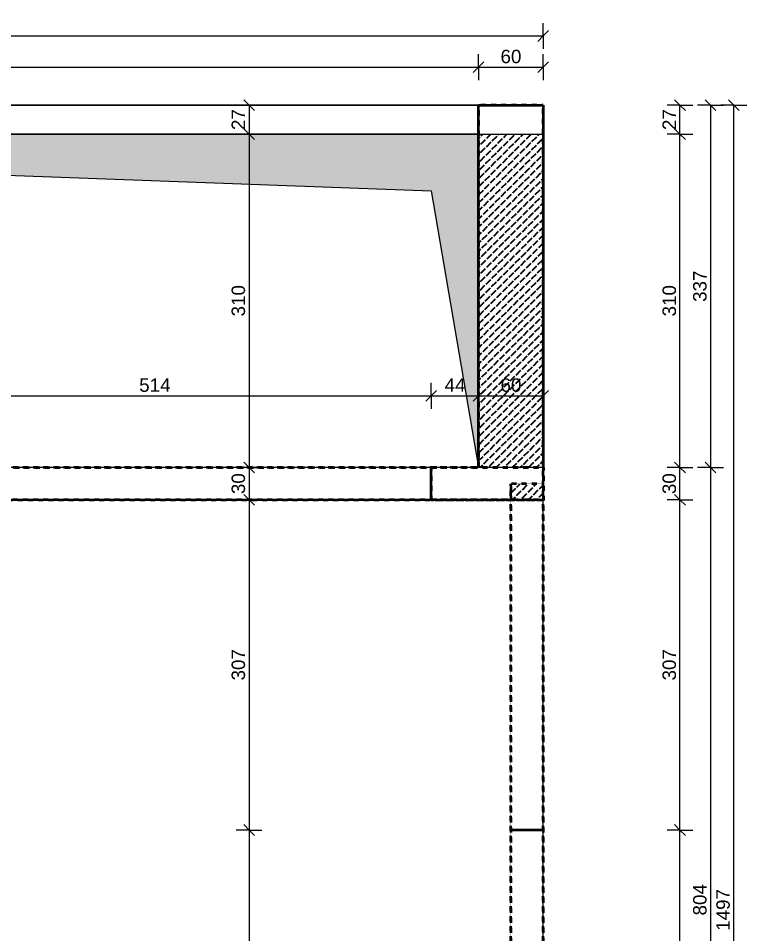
# Model space of a CAD drawing. Header units: centimetres. Extents: x 155 to 2062, y 130 to 1832.
# Drawn here: x 1385 to 2062, y 981 to 1832 of the extents above; entities that cross this region are included whole.
import ezdxf

# ---------------------------------------------------------------- set-up
doc = ezdxf.new("R2010")
doc.units = ezdxf.units.CM
doc.linetypes.add('Beton Ole', pattern=[0.3, 0.15, -0.15])
for name, color, linetype, lineweight in [('Dimensions', 130, 'Continuous', 9), ('Dimensions-50', 130, 'Continuous', 9), ('IfcAnnotation', 7, 'Continuous', 18), ('IfcBuildingElementProxy', 7, 'Continuous', 18), ('IfcSlab', 7, 'Continuous', 18), ('IfcWall', 7, 'Continuous', 25)]:
    doc.layers.add(name, color=color, linetype=linetype, lineweight=lineweight)
doc.styles.add('Arial', font='arial.ttf', dxfattribs={"height": 12.5})
doc.dimstyles.new('Deng_-_2mm_Arial_2', dxfattribs={"dimscale": 30.48, "dimtxt": 12.753242, "dimasz": 0.328084, "dimexe": 0.393701, "dimexo": 0.0625, "dimgap": 0, "dimtad": 1, "dimdec": 0, "dimzin": 0, "dimdsep": 46, "dimtxsty": 'Arial', "dimblk1": 'OBLIQUE', "dimblk2": 'OBLIQUE', "dimsah": 1, "dimcen": 0.09, "dimazin": 0, "dimtfac": 1, "dimtdec": 4, "dimtix": 1, "dimtmove": 0, "dimatfit": 3, "dimfxl": 0.393701, "dimfxlon": 1, "dimtvp": 1, "dimtolj": 1, "dimtzin": 0, "dimarcsym": 2})
pattern_1 = [(45, (-6099.134, 2162.023), (0.3422397, 7.8404), [6.271, -1.524])]

# ---------------------------------------------------------------- blocks, each defined once
blk = doc.blocks.new('M_Concrete-Rectangular Beam1 - 27_55-8945562-K-41')
at = {"layer": 'IfcBuildingElementProxy'}
for p, q in [((1397.6, 13.5), (-61.62, 13.5)), ((-61.62, 13.5), (1397.6, 13.5)), ((-61.62, -13.5), (1397.6, -13.5)), ((-61.62, -13.5), (1397.6, -13.5))]:
    blk.add_line(p, q, dxfattribs=at)
at = {"layer": 'IfcBuildingElementProxy', "color": 90}
for p, q in [((1457.6, 13.5), (1397.6, 13.5)), ((1397.6, 13.5), (1457.6, 13.5)), ((1457.6, 13.5), (1457.6, -13.5)), ((1457.6, -13.5), (1457.6, 13.5)), ((1397.6, -13.5), (1457.6, -13.5)), ((1397.6, -13.5), (1457.6, -13.5))]:
    blk.add_line(p, q, dxfattribs=at)
blk = doc.blocks.new('DIMBLOCK2-K-41')
at = {"layer": 'Dimensions-50', "transparency": 16777216}
for p, q in [((353.38, 1787.01), (353.38, 1799.01)), ((1812.6, 1787.01), (1812.6, 1799.01)), ((353.38, 1787.01), (358.38, 1792.01)), ((1812.6, 1787.01), (1817.6, 1792.01)), ((353.38, 1787.01), (348.38, 1782.01)), ((353.38, 1787.01), (1812.6, 1787.01)), ((353.38, 1787.01), (353.38, 1775.01)), ((1812.6, 1787.01), (1807.6, 1782.01)), ((1812.6, 1787.01), (1812.6, 1775.01))]:
    blk.add_line(p, q, dxfattribs=at)
at = {"layer": 'Dimensions-50', "color": 0, "transparency": 16777216, "insert": (1063.76, 1803.24), "char_height": 12.5, "width": 46.1471, "attachment_point": 1, "line_spacing_factor": 0.941778, "style": 'Arial'}
blk.add_mtext('1459', dxfattribs=at)
blk = doc.blocks.new('_Oblique')
at = {"color": 0, "linetype": 'ByBlock', "lineweight": -2}
blk.add_line((-0.5, -0.5), (0.5, 0.5), dxfattribs=at)
blk = doc.blocks.new('DIMBLOCK3-K-41')
at = {"layer": 'Dimensions-50', "transparency": 16777216}
for p, q in [((1812.6, 1787.01), (1812.6, 1799.01)), ((1872.6, 1787.01), (1872.6, 1799.01)), ((1812.6, 1787.01), (1817.6, 1792.01)), ((1872.6, 1787.01), (1877.6, 1792.01)), ((1812.6, 1787.01), (1807.6, 1782.01)), ((1812.6, 1787.01), (1872.6, 1787.01)), ((1812.6, 1787.01), (1812.6, 1775.01)), ((1872.6, 1787.01), (1867.6, 1782.01)), ((1872.6, 1787.01), (1872.6, 1775.01))]:
    blk.add_line(p, q, dxfattribs=at)
at = {"layer": 'Dimensions-50', "color": 0, "transparency": 16777216, "insert": (1832.99, 1803.24), "char_height": 12.5, "width": 23.0736, "attachment_point": 1, "line_spacing_factor": 0.941778, "style": 'Arial'}
blk.add_mtext('60', dxfattribs=at)
blk = doc.blocks.new('DIMBLOCK4-K-41')
at = {"layer": 'Dimensions-50', "transparency": 16777216}
for p, q in [((293.38, 1816.05), (293.38, 1828.05)), ((1872.6, 1816.05), (1872.6, 1828.05)), ((293.38, 1816.05), (288.38, 1811.05)), ((293.38, 1816.05), (298.38, 1821.05)), ((293.38, 1816.05), (1872.6, 1816.05)), ((293.38, 1816.05), (293.38, 1804.05)), ((1872.6, 1816.05), (1867.6, 1811.05)), ((1872.6, 1816.05), (1877.6, 1821.05)), ((1872.6, 1816.05), (1872.6, 1804.05))]:
    blk.add_line(p, q, dxfattribs=at)
at = {"layer": 'Dimensions-50', "color": 0, "transparency": 16777216, "insert": (1063.76, 1832.28), "char_height": 12.5, "width": 46.1471, "attachment_point": 1, "line_spacing_factor": 0.941778, "style": 'Arial'}
blk.add_mtext('1579', dxfattribs=at)
blk = doc.blocks.new('DIMBLOCK55-K-41')
at = {"layer": 'Dimensions-50', "transparency": 16777216}
for p, q in [((1999.8, 1077.69), (1994.8, 1082.69)), ((1999.8, 1077.69), (1987.8, 1077.69)), ((1999.8, 643.69), (1999.8, 1077.69)), ((1999.8, 1077.69), (2004.8, 1072.69)), ((1999.8, 1077.69), (2011.8, 1077.69)), ((1999.8, 643.69), (1994.8, 648.69)), ((1999.8, 643.69), (1987.8, 643.69)), ((1999.8, 643.69), (2004.8, 638.69)), ((1999.8, 643.69), (2011.8, 643.69))]:
    blk.add_line(p, q, dxfattribs=at)
at = {"layer": 'Dimensions-50', "color": 0, "transparency": 16777216, "insert": (1983.57, 846.27), "char_height": 12.5, "width": 34.6103, "attachment_point": 1, "rotation": 90, "line_spacing_factor": 0.941778, "style": 'Arial'}
blk.add_mtext('434', dxfattribs=at)
blk = doc.blocks.new('DIMBLOCK56-K-41')
at = {"layer": 'Dimensions-50', "transparency": 16777216}
for p, q in [((1999.8, 1384.69), (1994.8, 1389.69)), ((1999.8, 1384.69), (1987.8, 1384.69)), ((1999.8, 1077.69), (1999.8, 1384.69)), ((1999.8, 1384.69), (2004.8, 1379.69)), ((1999.8, 1384.69), (2011.8, 1384.69)), ((1999.8, 1077.69), (1994.8, 1082.69)), ((1999.8, 1077.69), (1987.8, 1077.69)), ((1999.8, 1077.69), (2004.8, 1072.69)), ((1999.8, 1077.69), (2011.8, 1077.69))]:
    blk.add_line(p, q, dxfattribs=at)
at = {"layer": 'Dimensions-50', "color": 0, "transparency": 16777216, "insert": (1983.57, 1216.77), "char_height": 12.5, "width": 34.6103, "attachment_point": 1, "rotation": 90, "line_spacing_factor": 0.941778, "style": 'Arial'}
blk.add_mtext('307', dxfattribs=at)
blk = doc.blocks.new('DIMBLOCK57-K-41')
at = {"layer": 'Dimensions-50', "transparency": 16777216}
for p, q in [((1999.8, 1414.69), (1987.8, 1414.69)), ((1999.8, 1414.69), (1994.8, 1419.69)), ((1999.8, 1384.69), (1999.8, 1414.69)), ((1999.8, 1414.69), (2004.8, 1409.69)), ((1999.8, 1414.69), (2011.8, 1414.69)), ((1999.8, 1384.69), (1994.8, 1389.69)), ((1999.8, 1384.69), (1987.8, 1384.69)), ((1999.8, 1384.69), (2004.8, 1379.69)), ((1999.8, 1384.69), (2011.8, 1384.69))]:
    blk.add_line(p, q, dxfattribs=at)
at = {"layer": 'Dimensions-50', "color": 0, "transparency": 16777216, "insert": (1983.57, 1390.07), "char_height": 12.5, "width": 23.0736, "attachment_point": 1, "rotation": 90, "line_spacing_factor": 0.941778, "style": 'Arial'}
blk.add_mtext('30', dxfattribs=at)
blk = doc.blocks.new('DIMBLOCK58-K-41')
at = {"layer": 'Dimensions-50', "transparency": 16777216}
for p, q in [((1999.8, 1724.69), (1994.8, 1729.69)), ((1999.8, 1724.69), (1987.8, 1724.69)), ((1999.8, 1414.69), (1999.8, 1724.69)), ((1999.8, 1724.69), (2004.8, 1719.69)), ((1999.8, 1724.69), (2011.8, 1724.69)), ((1999.8, 1414.69), (1987.8, 1414.69)), ((1999.8, 1414.69), (1994.8, 1419.69)), ((1999.8, 1414.69), (2004.8, 1409.69)), ((1999.8, 1414.69), (2011.8, 1414.69))]:
    blk.add_line(p, q, dxfattribs=at)
at = {"layer": 'Dimensions-50', "color": 0, "transparency": 16777216, "insert": (1983.57, 1555.27), "char_height": 12.5, "width": 34.6103, "attachment_point": 1, "rotation": 90, "line_spacing_factor": 0.941778, "style": 'Arial'}
blk.add_mtext('310', dxfattribs=at)
blk = doc.blocks.new('DIMBLOCK59-K-41')
at = {"layer": 'Dimensions-50', "transparency": 16777216}
for p, q in [((1999.8, 1751.69), (1994.8, 1756.69)), ((1999.8, 1751.69), (1987.8, 1751.69)), ((1999.8, 1724.69), (1999.8, 1751.69)), ((1999.8, 1751.69), (2004.8, 1746.69)), ((1999.8, 1751.69), (2011.8, 1751.69)), ((1999.8, 1724.69), (1994.8, 1729.69)), ((1999.8, 1724.69), (1987.8, 1724.69)), ((1999.8, 1724.69), (2004.8, 1719.69)), ((1999.8, 1724.69), (2011.8, 1724.69))]:
    blk.add_line(p, q, dxfattribs=at)
at = {"layer": 'Dimensions-50', "color": 0, "transparency": 16777216, "insert": (1983.57, 1728.57), "char_height": 12.5, "width": 23.0736, "attachment_point": 1, "rotation": 90, "line_spacing_factor": 0.941778, "style": 'Arial'}
blk.add_mtext('27', dxfattribs=at)
blk = doc.blocks.new('DIMBLOCK60-K-41')
at = {"layer": 'Dimensions-50', "transparency": 16777216}
for p, q in [((2028.21, 1751.69), (2023.21, 1756.69)), ((2028.21, 1751.69), (2016.21, 1751.69)), ((2028.21, 1751.69), (2028.21, 1414.69)), ((2028.21, 1751.69), (2033.21, 1746.69)), ((2028.21, 1751.69), (2040.21, 1751.69)), ((2028.21, 1414.69), (2016.21, 1414.69)), ((2028.21, 1414.69), (2023.21, 1419.69)), ((2028.21, 1414.69), (2033.21, 1409.69)), ((2028.21, 1414.69), (2040.21, 1414.69))]:
    blk.add_line(p, q, dxfattribs=at)
at = {"layer": 'Dimensions-50', "color": 0, "transparency": 16777216, "insert": (2011.98, 1568.77), "char_height": 12.5, "width": 34.6103, "attachment_point": 1, "rotation": 90, "line_spacing_factor": 0.941778, "style": 'Arial'}
blk.add_mtext('337', dxfattribs=at)
blk = doc.blocks.new('DIMBLOCK61-K-41')
at = {"layer": 'Dimensions-50', "transparency": 16777216}
for p, q in [((2028.21, 1414.69), (2016.21, 1414.69)), ((2028.21, 1414.69), (2023.21, 1419.69)), ((2028.21, 1414.69), (2028.21, 610.69)), ((2028.21, 1414.69), (2033.21, 1409.69)), ((2028.21, 1414.69), (2040.21, 1414.69)), ((2028.21, 610.69), (2023.21, 615.69)), ((2028.21, 610.69), (2016.21, 610.69)), ((2028.21, 610.69), (2033.21, 605.69)), ((2028.21, 610.69), (2040.21, 610.69))]:
    blk.add_line(p, q, dxfattribs=at)
at = {"layer": 'Dimensions-50', "color": 0, "transparency": 16777216, "insert": (2011.98, 998.27), "char_height": 12.5, "width": 34.6103, "attachment_point": 1, "rotation": 90, "line_spacing_factor": 0.941778, "style": 'Arial'}
blk.add_mtext('804', dxfattribs=at)
blk = doc.blocks.new('DIMBLOCK63-K-41')
at = {"layer": 'Dimensions-50', "transparency": 16777216}
for p, q in [((2049.8, 1751.69), (2044.8, 1756.69)), ((2049.8, 1751.69), (2037.8, 1751.69)), ((2049.8, 254.69), (2049.8, 1751.69)), ((2049.8, 1751.69), (2054.8, 1746.69)), ((2049.8, 1751.69), (2061.8, 1751.69)), ((2049.8, 254.69), (2044.8, 259.69)), ((2049.8, 254.69), (2037.8, 254.69)), ((2049.8, 254.69), (2054.8, 249.69)), ((2049.8, 254.69), (2061.8, 254.69))]:
    blk.add_line(p, q, dxfattribs=at)
at = {"layer": 'Dimensions-50', "color": 0, "transparency": 16777216, "insert": (2033.57, 983.96), "char_height": 12.5, "width": 46.1471, "attachment_point": 1, "rotation": 90, "line_spacing_factor": 0.941778, "style": 'Arial'}
blk.add_mtext('1497', dxfattribs=at)
blk = doc.blocks.new('DIMBLOCK89-K-41')
at = {"layer": 'Dimensions-50', "transparency": 16777216}
for p, q in [((1599.26, 1751.69), (1594.26, 1756.69)), ((1599.26, 1751.69), (1587.26, 1751.69)), ((1599.26, 1751.69), (1599.26, 1724.69)), ((1599.26, 1751.69), (1604.26, 1746.69)), ((1599.26, 1751.69), (1611.26, 1751.69)), ((1599.26, 1724.69), (1594.26, 1729.69)), ((1599.26, 1724.69), (1587.26, 1724.69)), ((1599.26, 1724.69), (1604.26, 1719.69)), ((1599.26, 1724.69), (1611.26, 1724.69))]:
    blk.add_line(p, q, dxfattribs=at)
at = {"layer": 'Dimensions-50', "color": 0, "transparency": 16777216, "insert": (1583.03, 1728.57), "char_height": 12.5, "width": 23.0736, "attachment_point": 1, "rotation": 90, "line_spacing_factor": 0.941778, "style": 'Arial'}
blk.add_mtext('27', dxfattribs=at)
blk = doc.blocks.new('DIMBLOCK90-K-41')
at = {"layer": 'Dimensions-50', "transparency": 16777216}
for p, q in [((1599.26, 1724.69), (1594.26, 1729.69)), ((1599.26, 1724.69), (1587.26, 1724.69)), ((1599.26, 1724.69), (1599.26, 1414.69)), ((1599.26, 1724.69), (1604.26, 1719.69)), ((1599.26, 1724.69), (1611.26, 1724.69)), ((1599.26, 1414.69), (1587.26, 1414.69)), ((1599.26, 1414.69), (1594.26, 1419.69)), ((1599.26, 1414.69), (1604.26, 1409.69)), ((1599.26, 1414.69), (1611.26, 1414.69))]:
    blk.add_line(p, q, dxfattribs=at)
at = {"layer": 'Dimensions-50', "color": 0, "transparency": 16777216, "insert": (1583.03, 1555.27), "char_height": 12.5, "width": 34.6103, "attachment_point": 1, "rotation": 90, "line_spacing_factor": 0.941778, "style": 'Arial'}
blk.add_mtext('310', dxfattribs=at)
blk = doc.blocks.new('DIMBLOCK91-K-41')
at = {"layer": 'Dimensions-50', "transparency": 16777216}
for p, q in [((1599.26, 1414.69), (1587.26, 1414.69)), ((1599.26, 1414.69), (1594.26, 1419.69)), ((1599.26, 1414.69), (1599.26, 1384.69)), ((1599.26, 1414.69), (1604.26, 1409.69)), ((1599.26, 1414.69), (1611.26, 1414.69)), ((1599.26, 1384.69), (1594.26, 1389.69)), ((1599.26, 1384.69), (1587.26, 1384.69)), ((1599.26, 1384.69), (1604.26, 1379.69)), ((1599.26, 1384.69), (1611.26, 1384.69))]:
    blk.add_line(p, q, dxfattribs=at)
at = {"layer": 'Dimensions-50', "color": 0, "transparency": 16777216, "insert": (1583.03, 1390.07), "char_height": 12.5, "width": 23.0736, "attachment_point": 1, "rotation": 90, "line_spacing_factor": 0.941778, "style": 'Arial'}
blk.add_mtext('30', dxfattribs=at)
blk = doc.blocks.new('DIMBLOCK92-K-41')
at = {"layer": 'Dimensions-50', "transparency": 16777216}
for p, q in [((1599.26, 1384.69), (1594.26, 1389.69)), ((1599.26, 1384.69), (1587.26, 1384.69)), ((1599.26, 1384.69), (1599.26, 1077.69)), ((1599.26, 1384.69), (1604.26, 1379.69)), ((1599.26, 1384.69), (1611.26, 1384.69)), ((1599.26, 1077.69), (1594.26, 1082.69)), ((1599.26, 1077.69), (1587.26, 1077.69)), ((1599.26, 1077.69), (1604.26, 1072.69)), ((1599.26, 1077.69), (1611.26, 1077.69))]:
    blk.add_line(p, q, dxfattribs=at)
at = {"layer": 'Dimensions-50', "color": 0, "transparency": 16777216, "insert": (1583.03, 1216.77), "char_height": 12.5, "width": 34.6103, "attachment_point": 1, "rotation": 90, "line_spacing_factor": 0.941778, "style": 'Arial'}
blk.add_mtext('307', dxfattribs=at)
blk = doc.blocks.new('DIMBLOCK93-K-41')
at = {"layer": 'Dimensions-50', "transparency": 16777216}
for p, q in [((1599.26, 1077.69), (1594.26, 1082.69)), ((1599.26, 1077.69), (1587.26, 1077.69)), ((1599.26, 1077.69), (1599.26, 643.69)), ((1599.26, 1077.69), (1604.26, 1072.69)), ((1599.26, 1077.69), (1611.26, 1077.69)), ((1599.26, 643.69), (1594.26, 648.69)), ((1599.26, 643.69), (1587.26, 643.69)), ((1599.26, 643.69), (1604.26, 638.69)), ((1599.26, 643.69), (1611.26, 643.69))]:
    blk.add_line(p, q, dxfattribs=at)
at = {"layer": 'Dimensions-50', "color": 0, "transparency": 16777216, "insert": (1583.03, 846.27), "char_height": 12.5, "width": 34.6103, "attachment_point": 1, "rotation": 90, "line_spacing_factor": 0.941778, "style": 'Arial'}
blk.add_mtext('434', dxfattribs=at)
blk = doc.blocks.new('DIMBLOCK108-K-41')
at = {"layer": 'Dimensions-50', "transparency": 16777216}
for p, q in [((1254.6, 1481.43), (1254.6, 1493.43)), ((1768.6, 1481.43), (1768.6, 1493.43)), ((1254.6, 1481.43), (1249.6, 1476.43)), ((1254.6, 1481.43), (1259.6, 1486.43)), ((1254.6, 1481.43), (1768.6, 1481.43)), ((1254.6, 1481.43), (1254.6, 1469.43)), ((1768.6, 1481.43), (1763.6, 1476.43)), ((1768.6, 1481.43), (1773.6, 1486.43)), ((1768.6, 1481.43), (1768.6, 1469.43))]:
    blk.add_line(p, q, dxfattribs=at)
at = {"layer": 'Dimensions-50', "color": 0, "transparency": 16777216, "insert": (1497.18, 1497.66), "char_height": 12.5, "width": 34.6103, "attachment_point": 1, "line_spacing_factor": 0.941778, "style": 'Arial'}
blk.add_mtext('514', dxfattribs=at)
blk = doc.blocks.new('DIMBLOCK109-K-41')
at = {"layer": 'Dimensions-50', "transparency": 16777216}
for p, q in [((1768.6, 1481.43), (1768.6, 1493.43)), ((1812.6, 1481.43), (1812.6, 1493.43)), ((1768.6, 1481.43), (1763.6, 1476.43)), ((1768.6, 1481.43), (1773.6, 1486.43)), ((1768.6, 1481.43), (1812.6, 1481.43)), ((1768.6, 1481.43), (1768.6, 1469.43)), ((1812.6, 1481.43), (1807.6, 1476.43)), ((1812.6, 1481.43), (1817.6, 1486.43)), ((1812.6, 1481.43), (1812.6, 1469.43))]:
    blk.add_line(p, q, dxfattribs=at)
at = {"layer": 'Dimensions-50', "color": 0, "transparency": 16777216, "insert": (1780.99, 1497.66), "char_height": 12.5, "width": 23.0736, "attachment_point": 1, "line_spacing_factor": 0.941778, "style": 'Arial'}
blk.add_mtext('44', dxfattribs=at)
blk = doc.blocks.new('DIMBLOCK110-K-41')
at = {"layer": 'Dimensions-50', "transparency": 16777216}
for p, q in [((1812.6, 1481.43), (1812.6, 1493.43)), ((1872.6, 1481.43), (1872.6, 1493.43)), ((1812.6, 1481.43), (1807.6, 1476.43)), ((1812.6, 1481.43), (1817.6, 1486.43)), ((1812.6, 1481.43), (1872.6, 1481.43)), ((1812.6, 1481.43), (1812.6, 1469.43)), ((1872.6, 1481.43), (1867.6, 1476.43)), ((1872.6, 1481.43), (1877.6, 1486.43)), ((1872.6, 1481.43), (1872.6, 1469.43))]:
    blk.add_line(p, q, dxfattribs=at)
at = {"layer": 'Dimensions-50', "color": 0, "transparency": 16777216, "insert": (1832.99, 1497.66), "char_height": 12.5, "width": 23.0736, "attachment_point": 1, "line_spacing_factor": 0.941778, "style": 'Arial'}
blk.add_mtext('60', dxfattribs=at)

msp = doc.modelspace()

# ---------------------------------------------------------------- hatches: boundary and pattern name
at = {"layer": 'IfcAnnotation'}
msp.add_hatch(color=254, dxfattribs=at).paths.add_polyline_path([(1812.6, 1414.69), (1812.6, 1724.69), (353.38, 1724.69), (1768.6, 1671.98)])
at = {"layer": 'IfcWall', "linetype": 'Beton Ole'}
h = msp.add_hatch(dxfattribs=at)
h.set_pattern_fill('FP_1', color=50, style=0, pattern_type=2)
h.set_pattern_definition(pattern_1)
h.paths.add_polyline_path([(1872.6, 1414.69), (1872.6, 1724.69), (1812.6, 1724.69), (1812.6, 1414.69), (1842.6, 1414.69)])
h = msp.add_hatch(dxfattribs=at)
h.set_pattern_fill('FP_1', color=50, style=0, pattern_type=2)
h.set_pattern_definition(pattern_1)
h.paths.add_polyline_path([(1872.6, 1384.69), (1872.95, 1384.69), (1872.95, 1414.69), (1872.6, 1414.69), (1872.6, 1399.69)])
h = msp.add_hatch(dxfattribs=at)
h.set_pattern_fill('FP_1', color=50, style=0, pattern_type=2)
h.set_pattern_definition(pattern_1)
h.paths.add_polyline_path([(1842.6, 1384.69), (1872.6, 1384.69), (1872.6, 1399.69), (1842.6, 1399.69), (1842.6, 1385.86)])

# ---------------------------------------------------------------- linework, layer by layer
at = {"layer": 'IfcAnnotation'}
for p, q in [((1812.6, 1724.69), (353.38, 1724.69)), ((353.38, 1724.69), (1768.6, 1671.98)), ((1812.6, 1414.69), (1812.6, 1724.69)), ((1768.6, 1671.98), (1812.6, 1414.69))]:
    msp.add_line(p, q, dxfattribs=at)
at = {"layer": 'IfcSlab', "color": 90}
for p, q in [((1768.6, 1414.69), (331.38, 1414.69)), ((1872.6, 588.69), (1872.6, 1384.69))]:
    msp.add_line(p, q, dxfattribs=at)
at = {"layer": 'IfcSlab', "color": 254}
for p, q in [((1872.6, 1414.69), (1768.6, 1414.69)), ((1872.6, 1384.69), (1872.6, 1414.69))]:
    msp.add_line(p, q, dxfattribs=at)
at = {"layer": 'IfcSlab'}
msp.add_line((1872.6, 1384.69), (1872.6, 1384.69), dxfattribs=at)
at = {"layer": 'IfcWall', "color": 10, "lineweight": 35}
for p, q in [((1812.6, 1414.69), (1812.6, 1751.69)), ((1812.6, 1751.69), (1872.6, 1751.69)), ((1872.6, 1751.69), (1872.6, 1414.69)), ((1768.6, 1384.69), (1768.6, 1414.69)), ((1872.6, 1077.69), (1842.6, 1077.69))]:
    msp.add_line(p, q, dxfattribs=at)
at = {"layer": 'IfcWall', "color": 253, "linetype": 'Beton Ole', "lineweight": 35}
for p, q in [((1812.6, 1414.69), (1812.6, 1751.69)), ((1872.6, 1751.69), (1812.6, 1751.69)), ((1812.6, 1751.69), (1812.6, 1414.69)), ((1812.6, 1751.69), (1872.6, 1751.69)), ((1872.6, 1751.69), (1872.6, 1414.69)), ((1872.6, 1414.69), (1872.6, 1751.69)), ((1812.6, 1414.69), (1768.6, 1414.69)), ((1842.6, 1399.69), (1842.6, 1077.69)), ((1768.6, 1384.69), (1872.95, 1384.69)), ((1872.6, 1077.69), (1872.6, 1384.69))]:
    msp.add_line(p, q, dxfattribs=at)
at = {"layer": 'IfcWall', "color": 10, "linetype": 'Beton Ole', "lineweight": 35}
for p, q in [((1812.6, 1414.69), (1812.6, 1751.69)), ((1872.6, 1751.69), (1812.6, 1751.69)), ((1872.6, 1751.69), (1872.6, 1414.69)), ((1812.6, 1414.69), (331.38, 1414.69)), ((1154.6, 1414.69), (1872.6, 1414.69)), ((1872.6, 1414.69), (1872.6, 588.69)), ((1872.95, 1414.69), (1872.6, 1414.69)), ((1872.95, 1414.69), (1872.95, 1384.69)), ((1872.95, 1414.69), (1872.95, 1384.69)), ((1842.6, 1384.69), (1842.6, 1399.69)), ((1872.6, 1399.69), (1842.6, 1399.69)), ((1842.6, 1384.69), (331.38, 1384.69)), ((1254.6, 1384.69), (1872.6, 1384.69)), ((1842.6, 1384.69), (1842.6, 609.69)), ((1842.6, 1077.69), (1842.6, 1384.69)), ((1842.6, 588.69), (1842.6, 1384.69)), ((1872.6, 1384.69), (1872.6, 1077.69)), ((1872.6, 588.69), (1872.6, 1384.69)), ((1872.6, 1077.69), (1842.6, 1077.69))]:
    msp.add_line(p, q, dxfattribs=at)
at = {"layer": 'IfcWall', "color": 9, "linetype": 'Beton Ole', "lineweight": 35}
for p, q in [((1768.6, 1414.69), (1768.6, 1384.69)), ((1872.95, 1414.69), (1768.6, 1414.69)), ((1872.6, 1384.69), (1872.6, 1414.69)), ((1872.6, 1399.69), (1842.6, 1399.69)), ((1872.95, 1384.69), (1768.6, 1384.69))]:
    msp.add_line(p, q, dxfattribs=at)

# ---------------------------------------------------------------- block references
at = {"layer": 'IfcBuildingElementProxy'}
msp.add_blockref('M_Concrete-Rectangular Beam1 - 27_55-8945562-K-41', (415, 1738.19), dxfattribs=at)

# ---------------------------------------------------------------- dimensions: what is measured, and where the dimension line sits
at = {"layer": 'Dimensions'}
for base, p1, p2, override, picture, middle in [((1872.6, 1816.05), (293.38, 1804.05), (1872.6, 1804.05), {"dimpost": '<>', "dimfxl": 1579.220164}, 'DIMBLOCK4-K-41', (1082.99, 1822.43)), ((1812.6, 1787.01), (353.38, 1775.01), (1812.6, 1775.01), {"dimpost": '<>', "dimfxl": 1459.220164}, 'DIMBLOCK2-K-41', (1082.99, 1793.39)), ((1872.6, 1787.01), (1812.6, 1775.01), (1872.6, 1775.01), {"dimpost": '<>', "dimfxl": 60}, 'DIMBLOCK3-K-41', (1842.6, 1793.39)), ((1768.6, 1481.43), (1254.6, 1469.43), (1768.6, 1469.43), {"dimpost": '<>', "dimfxl": 514}, 'DIMBLOCK108-K-41', (1511.6, 1487.81)), ((1812.6, 1481.43), (1768.6, 1469.43), (1812.6, 1493.43), {"dimpost": '<>', "dimfxl": 50.119856}, 'DIMBLOCK109-K-41', (1790.6, 1487.68)), ((1872.6, 1481.43), (1812.6, 1493.43), (1872.6, 1493.43), {"dimpost": '<>', "dimfxl": 60}, 'DIMBLOCK110-K-41', (1842.6, 1487.81))]:
    dim = msp.add_linear_dim(base=base, p1=p1, p2=p2, dimstyle='Deng_-_2mm_Arial_2', override=override, dxfattribs=at)
    dim.commit()
    dim.dimension.update_dxf_attribs({"geometry": picture, "text_midpoint": middle})
for base, p1, p2, override, picture, middle in [((1599.26, 1724.69), (1611.26, 1751.69), (1611.26, 1724.69), {"dimpost": '<>', "dimfxl": 27}, 'DIMBLOCK89-K-41', (1592.98, 1738.19)), ((1999.8, 1751.69), (1987.8, 1724.69), (1987.8, 1751.69), {"dimpost": '<>', "dimfxl": 27}, 'DIMBLOCK59-K-41', (1993.53, 1738.19)), ((2028.21, 1414.69), (2016.21, 1751.69), (2016.21, 1414.69), {"dimpost": '<>', "dimfxl": 337}, 'DIMBLOCK60-K-41', (2021.82, 1583.19)), ((2049.8, 1751.69), (2037.8, 254.69), (2037.8, 1751.69), {"dimpost": '<>', "dimfxl": 1496.994286}, 'DIMBLOCK63-K-41', (2043.42, 1003.19)), ((1599.26, 1414.69), (1611.26, 1724.69), (1611.26, 1414.69), {"dimpost": '<>', "dimfxl": 310}, 'DIMBLOCK90-K-41', (1592.87, 1569.69)), ((1999.8, 1724.69), (1987.8, 1414.69), (1987.8, 1724.69), {"dimpost": '<>', "dimfxl": 310}, 'DIMBLOCK58-K-41', (1993.42, 1569.69)), ((1599.26, 1384.69), (1611.26, 1414.69), (1611.26, 1384.69), {"dimpost": '<>', "dimfxl": 30}, 'DIMBLOCK91-K-41', (1592.87, 1399.69)), ((1999.8, 1414.69), (1987.8, 1384.69), (1987.8, 1414.69), {"dimpost": '<>', "dimfxl": 30}, 'DIMBLOCK57-K-41', (1993.42, 1399.69)), ((2028.21, 610.69), (2016.21, 1414.69), (2016.21, 610.69), {"dimpost": '<>', "dimfxl": 803.994569}, 'DIMBLOCK61-K-41', (2021.83, 1012.69)), ((1599.26, 1077.69), (1611.26, 1384.69), (1611.26, 1077.69), {"dimpost": '<>', "dimfxl": 307}, 'DIMBLOCK92-K-41', (1592.87, 1231.19)), ((1999.8, 1384.69), (1987.8, 1077.69), (1987.8, 1384.69), {"dimpost": '<>', "dimfxl": 307}, 'DIMBLOCK56-K-41', (1993.42, 1231.19)), ((1599.26, 643.69), (1611.26, 1077.69), (1611.26, 643.69), {"dimpost": '<>', "dimfxl": 433.994569}, 'DIMBLOCK93-K-41', (1592.87, 860.69)), ((1999.8, 1077.69), (1987.8, 643.69), (1987.8, 1077.69), {"dimpost": '<>', "dimfxl": 433.994569}, 'DIMBLOCK55-K-41', (1993.42, 860.69))]:
    dim = msp.add_linear_dim(base=base, p1=p1, p2=p2, angle=90, dimstyle='Deng_-_2mm_Arial_2', override=override, dxfattribs=at)
    dim.commit()
    dim.dimension.update_dxf_attribs({"geometry": picture, "text_midpoint": middle})

doc.saveas('drawing.dxf')
